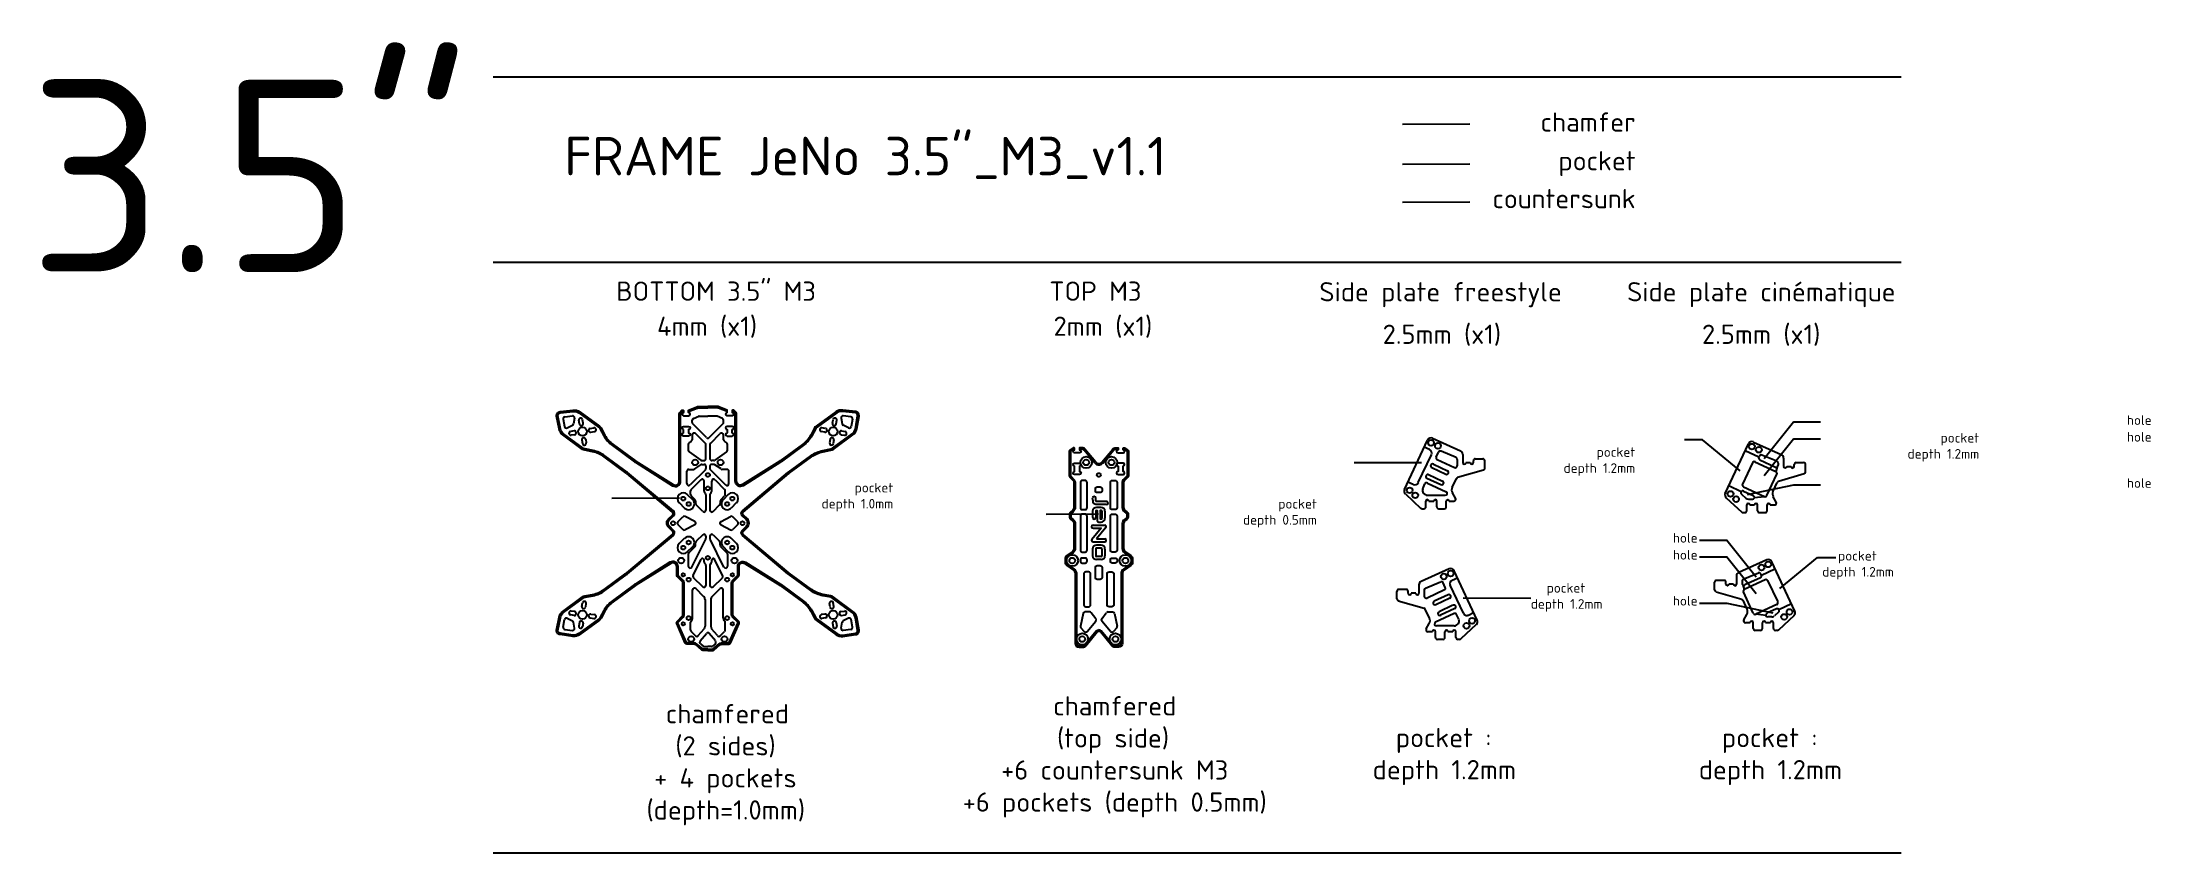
# Model space of a CAD drawing. Header units: millimetres. Extents: x -234 to 861, y 0 to 421.
import ezdxf

# ---------------------------------------------------------------- set-up
doc = ezdxf.new("R2010")
doc.units = ezdxf.units.MM
doc.linetypes.add('JIS_09_08', pattern=[10.75, 8, -0.55, 0.55, -0.55, 0.55, -0.55])
for name, color, linetype in [('Calque1', 150, 'Continuous'), ('Calque1_pocket', 10, 'Continuous'), ('chamfered', 30, 'Continuous'), ('countersunk', 90, 'Continuous'), ('pocket', 1, 'Continuous')]:
    doc.layers.add(name, color=color, linetype=linetype)
doc.styles.get("Standard").update_dxf_attribs({"font": 'arial.ttf'})

msp = doc.modelspace()

# ---------------------------------------------------------------- linework, layer by layer
for points in [[(689.6, 223.8), (675.6, 223.8), (660.2, 204.8)], [(689.6, 215), (675.6, 215), (660.2, 196)], [(689.6, 191.1), (675.6, 191.1), (651.5, 186)], [(626.7, 162.5), (640.8, 162.5), (656.2, 143.5)], [(626.7, 153.8), (640.8, 153.8), (656.2, 134.8)], [(626.7, 129.8), (640.8, 129.8), (664.8, 124.8)]]:
    msp.add_lwpolyline(points)
at = {"layer": 'Calque1'}
for p, q in [((0, 403.3), (731.4, 403.3)), ((0, 306.9), (731.4, 306.9)), ((36.3, 225.4), (37, 221.5)), ((37.1, 226.6), (41.1, 227.1)), ((38.4, 220.8), (41.2, 222.2)), ((42, 219.3), (40.2, 219)), ((42.2, 225.9), (41.7, 222.9)), ((44.7, 223), (44.4, 224.8)), ((46.7, 223.3), (46.4, 225.1)), ((50.4, 220.6), (52.2, 220.9)), ((103.3, 223.6), (103.3, 224.9)), ((110.8, 215.8), (103.6, 222.9)), ((104, 225.8), (106.7, 226.9)), ((107, 227), (111.5, 227)), ((115.9, 227), (111.5, 227)), ((112.2, 215.8), (119.3, 222.9)), ((119, 225.8), (116.3, 226.9)), ((119.6, 223.6), (119.6, 224.9)), ((172.5, 220.6), (170.7, 220.9)), ((176.3, 223.3), (176.5, 225.1)), ((178.2, 223), (178.5, 224.8)), ((180.7, 225.9), (181.2, 222.9)), ((180.9, 219.3), (182.8, 219)), ((185.8, 226.6), (181.8, 227.1)), ((184.5, 220.8), (181.8, 222.2)), ((186.7, 225.4), (185.9, 221.5)), ((42.3, 217.3), (40.5, 217)), ((46, 214.6), (46.3, 212.8)), ((48, 214.9), (48.3, 213.1)), ((50.7, 218.6), (52.5, 218.9)), ((101.3, 212.2), (101.3, 209.2)), ((101.7, 208.4), (107.8, 204.1)), ((102.9, 213.8), (101.8, 213.1)), ((103.3, 217.2), (103.3, 214.7)), ((110.2, 212.8), (105, 218)), ((110.5, 204.9), (110.5, 212.1)), ((112.5, 212.1), (112.5, 204.9)), ((112.8, 212.8), (117.9, 218)), ((121.2, 208.4), (115.1, 204.1)), ((119.6, 214.7), (119.6, 217.2)), ((120.1, 213.8), (121.2, 213.1)), ((121.6, 209.2), (121.6, 212.2)), ((172.2, 218.6), (170.4, 218.9)), ((175, 214.9), (174.7, 213.1)), ((176.9, 214.6), (176.6, 212.8)), ((180.6, 217.3), (182.5, 217)), ((473.4, 188.8), (485.4, 214.5)), ((488, 215.5), (502.5, 208.9)), ((489.9, 205.7), (491.1, 208.2)), ((500.2, 205.5), (492.4, 208.7)), ((640.1, 186.8), (652.1, 212.5)), ((654.7, 213.5), (669.2, 207)), ((100.6, 191.9), (100.6, 198.3)), ((101.6, 199.3), (104.1, 199.3)), ((110.2, 199.1), (102.3, 191.2)), ((104.7, 199.5), (107.8, 201.7)), ((108.4, 203.9), (109.5, 203.9)), ((108.4, 201.9), (109.5, 201.9)), ((110.5, 200.9), (110.5, 199.8)), ((112.5, 200.9), (112.5, 199.8)), ((112.8, 199.1), (120.7, 191.2)), ((114.6, 203.9), (113.5, 203.9)), ((114.6, 201.9), (113.5, 201.9)), ((118.3, 199.5), (115.1, 201.7)), ((121.4, 199.3), (118.9, 199.3)), ((122.4, 191.9), (122.4, 198.3)), ((487.6, 200.2), (494.9, 196.8)), ((488.5, 202), (495.7, 198.6)), ((490.4, 204.4), (499.4, 200.2)), ((500.8, 204.5), (500.8, 201.1)), ((514.4, 198.9), (501, 195)), ((503.7, 207.1), (503.7, 202.8)), ((505.3, 202.8), (507.6, 202.8)), ((509.2, 202.8), (509.2, 203.8)), ((510.2, 204.8), (514.1, 204.8)), ((515.1, 199.9), (515.1, 203.8)), ((654.2, 202.7), (649, 191.6)), ((655.5, 203.2), (666.4, 198.1)), ((657.5, 205.6), (657.8, 206.2)), ((658, 204.3), (666.1, 200.5)), ((666.9, 203.5), (659.1, 206.7)), ((667.5, 202.6), (667.5, 201.4)), ((670.4, 205.2), (670.4, 200.8)), ((672, 200.8), (674.3, 200.8)), ((675.9, 200.8), (675.9, 201.8)), ((676.9, 202.8), (680.8, 202.8)), ((681.8, 197.9), (681.8, 201.8)), ((102.5, 186.2), (102.5, 188.2)), ((107.8, 193.9), (102.8, 188.9)), ((109.5, 188), (109.5, 193.2)), ((110.2, 186.8), (109.8, 187.3)), ((112.8, 186.8), (113.2, 187.3)), ((113.5, 188), (113.5, 193.2)), ((115.2, 193.9), (120.2, 188.9)), ((120.5, 186.2), (120.5, 188.2)), ((473.9, 186.5), (481.9, 179)), ((482.9, 189.2), (484, 191.7)), ((483.4, 186.9), (484, 186.3)), ((485.1, 194.7), (492.3, 191.4)), ((485.4, 192.2), (495, 187.7)), ((485.9, 196.6), (493.2, 193.2)), ((498.2, 189.8), (500.4, 194.5)), ((499.9, 184.3), (498.3, 187.1)), ((648.5, 186.4), (650.7, 184.3)), ((649.5, 190.3), (660.4, 185.2)), ((649.6, 188), (654.6, 185.7)), ((661.7, 185.7), (666.9, 196.8)), ((664.9, 187.9), (667.1, 192.5)), ((681.1, 196.9), (667.7, 193)), ((104.8, 183.5), (102.8, 185.5)), ((105.1, 182.8), (105.1, 181.5)), ((108.8, 177.4), (105.4, 180.8)), ((110.5, 186.1), (110.5, 178.1)), ((112.5, 186.1), (112.5, 178.1)), ((114.2, 177.4), (117.6, 180.8)), ((117.9, 182.8), (117.9, 181.5)), ((118.2, 183.5), (120.2, 185.5)), ((482.6, 178.8), (483.5, 178.8)), ((484.5, 179.8), (484.5, 182.8)), ((485.4, 185.8), (494.6, 185.8)), ((486.1, 182.8), (488.6, 182.8)), ((490.2, 179.8), (490.2, 182.8)), ((491.2, 178.8), (494.1, 178.8)), ((495.1, 179.8), (495.1, 182.8)), ((496.7, 182.8), (499, 182.8)), ((640.6, 184.5), (648.6, 177.1)), ((649.3, 176.8), (650.2, 176.8)), ((651.2, 177.8), (651.2, 180.8)), ((652.1, 183.8), (654.2, 183.8)), ((652.8, 180.8), (655.3, 180.8)), ((656.9, 177.8), (656.9, 180.8)), ((657.9, 176.8), (660.8, 176.8)), ((661.8, 177.8), (661.8, 180.8)), ((663.4, 180.8), (665.7, 180.8)), ((666.6, 182.3), (665, 185.1)), ((95.9, 172), (98.5, 174.6)), ((95.9, 170.6), (98.5, 168)), ((104.7, 172.2), (99.7, 174.8)), ((104.7, 170.4), (99.7, 167.8)), ((108.8, 165.3), (105.4, 162)), ((110.5, 164.6), (110.5, 163.5)), ((112.5, 164.6), (112.5, 163.5)), ((114.2, 165.3), (117.5, 162)), ((118.3, 172.2), (123.3, 174.8)), ((118.3, 170.4), (123.3, 167.8)), ((127, 172), (124.4, 174.6)), ((127, 170.6), (124.4, 168)), ((101.3, 155.3), (101.3, 149)), ((104.8, 159.2), (101.6, 156)), ((103.2, 148.5), (110.4, 163)), ((105.1, 160), (105.1, 161.2)), ((119.8, 148.5), (112.6, 163)), ((117.8, 160), (117.8, 161.2)), ((118.1, 159.2), (121.4, 156)), ((121.7, 155.3), (121.7, 149)), ((103.8, 144.2), (108, 152.6)), ((108.8, 138.2), (104, 143)), ((109.5, 151.2), (109.5, 152.2)), ((110.2, 150.1), (109.8, 150.5)), ((110.5, 149.4), (110.5, 139)), ((112.5, 149.4), (112.5, 139)), ((112.8, 150.1), (113.2, 150.5)), ((113.5, 151.2), (113.5, 152.2)), ((114.2, 138.2), (119, 143)), ((119.1, 144.2), (115, 152.6)), ((496.6, 147.6), (482, 141.1)), ((511.2, 121), (499.2, 146.6)), ((645.9, 143.9), (645.9, 139.6)), ((661.6, 152.3), (647.1, 145.7)), ((649.4, 142.3), (657.3, 145.5)), ((658.4, 143), (650.2, 139.2)), ((658.9, 144.3), (658.5, 145)), ((676.2, 125.6), (664.2, 151.3)), ((103.5, 122), (103.5, 136.6)), ((109.4, 133.1), (105.2, 137.3)), ((110, 131.7), (110, 117.8)), ((113, 131.7), (113, 117.8)), ((113.6, 133.1), (117.8, 137.3)), ((119.5, 122), (119.5, 136.6)), ((469.5, 132), (469.5, 135.9)), ((474.3, 136.9), (470.5, 136.9)), ((475.3, 134.9), (475.3, 135.9)), ((479.3, 134.9), (476.9, 134.9)), ((480.9, 139.3), (480.9, 134.9)), ((483.7, 136.7), (483.7, 133.3)), ((484.3, 137.6), (492.2, 140.9)), ((494.2, 136.6), (485.2, 132.4)), ((496.1, 134.1), (488.9, 130.8)), ((497, 132.3), (489.7, 128.9)), ((494.6, 137.9), (493.5, 140.4)), ((634.5, 136.7), (634.5, 140.6)), ((635.3, 135.7), (648.6, 131.8)), ((639.4, 141.6), (635.5, 141.6)), ((640.4, 139.6), (640.4, 140.6)), ((644.3, 139.6), (642, 139.6)), ((648.8, 141.3), (648.8, 140.1)), ((654.6, 124.5), (649.5, 135.6)), ((660.8, 141.9), (649.9, 136.9)), ((662.1, 141.5), (667.3, 130.4)), ((36.3, 117.3), (37, 121.2)), ((38.4, 121.9), (41.2, 120.5)), ((42, 123.4), (40.2, 123.7)), ((42.3, 125.4), (40.5, 125.6)), ((46, 128.1), (46.3, 129.9)), ((48, 127.8), (48.3, 129.6)), ((50.4, 122.1), (52.2, 121.8)), ((50.7, 124.1), (52.5, 123.8)), ((172.2, 124.1), (170.4, 123.8)), ((172.5, 122.1), (170.7, 121.8)), ((175, 127.8), (174.7, 129.6)), ((176.9, 128.1), (176.6, 129.9)), ((180.6, 125.4), (182.5, 125.6)), ((180.9, 123.4), (182.8, 123.7)), ((184.5, 121.9), (181.8, 120.5)), ((186.7, 117.3), (185.9, 121.2)), ((306.4, 124.4), (305, 117.8)), ((309.9, 125.2), (307.4, 125.2)), ((313.1, 121.7), (310.7, 124.8)), ((316.1, 121.7), (318.5, 124.8)), ((319.3, 125.2), (321.8, 125.2)), ((322.8, 124.4), (324.2, 117.8)), ((470.2, 131), (483.6, 127.2)), ((486.4, 122), (484.2, 126.6)), ((499.2, 124.3), (489.6, 119.8)), ((498.6, 128.7), (491.4, 125.3)), ((499.5, 126.9), (492.2, 123.5)), ((501.7, 121.4), (500.5, 123.8)), ((651.4, 126.6), (649.3, 131.3)), ((649.7, 121.1), (651.3, 123.9)), ((666.8, 129), (656, 124)), ((666.7, 126.8), (661.7, 124.5)), ((664.2, 122.6), (662.2, 122.6)), ((667.8, 125.1), (665.6, 123.1)), ((675.8, 123.3), (667.7, 115.8)), ((37.1, 116.1), (41.1, 115.6)), ((42.2, 116.7), (41.7, 119.8)), ((44.7, 119.7), (44.4, 117.8)), ((46.7, 119.4), (46.4, 117.5)), ((102.5, 115.8), (102.5, 119.8)), ((105, 112.8), (102.8, 115.1)), ((106.5, 112.9), (109.5, 116.5)), ((107.4, 110.1), (110.7, 114)), ((115.5, 110.1), (112.2, 114)), ((116.4, 112.9), (113.4, 116.5)), ((117.9, 112.8), (120.2, 115.1)), ((120.5, 115.8), (120.5, 119.8)), ((176.3, 119.4), (176.5, 117.5)), ((178.2, 119.7), (178.5, 117.8)), ((180.7, 116.7), (181.2, 119.8)), ((185.8, 116.1), (181.8, 115.6)), ((305.2, 116.9), (307, 115)), ((308.5, 115), (313.1, 120.4)), ((320.7, 115), (316.1, 120.4)), ((323.9, 116.9), (322.2, 115)), ((484.7, 116.4), (486.3, 119.2)), ((487.9, 114.9), (485.6, 114.9)), ((489.5, 111.9), (489.5, 114.9)), ((499.2, 117.9), (490, 117.9)), ((493.4, 110.9), (490.5, 110.9)), ((494.4, 111.9), (494.4, 114.9)), ((498.5, 114.9), (496, 114.9)), ((500.1, 111.9), (500.1, 114.9)), ((501.2, 119.1), (500.5, 118.4)), ((502, 110.9), (501.1, 110.9)), ((510.7, 118.6), (502.6, 111.2)), ((653, 119.6), (650.6, 119.6)), ((654.6, 116.6), (654.6, 119.6)), ((658.4, 115.6), (655.6, 115.6)), ((659.4, 116.6), (659.4, 119.6)), ((663.5, 119.6), (661, 119.6)), ((665.1, 116.6), (665.1, 119.6)), ((667, 115.6), (666.1, 115.6)), ((107.6, 108.7), (109, 107.4)), ((109.7, 107.2), (111.5, 107.2)), ((113.3, 107.2), (111.5, 107.2)), ((115.4, 108.7), (113.9, 107.4)), ((0, 0), (731.4, 0))]:
    msp.add_line(p, q, dxfattribs=at)
for points in [[(111.5, 105.2), (108.9, 105.2, -0.175895), (108.3, 105.4), (105.1, 108.2, 0.175895), (104.4, 108.4), (100.6, 108.4, -0.297645), (99.7, 109), (95.3, 119.2, -0.309066), (95.5, 120.3), (98.2, 123, 0.198915), (98.5, 123.7), (98.5, 140.3, 0.198909), (98.2, 141), (95.6, 143.6, -0.198912), (95.3, 144.3), (95.3, 148.8, 0.590187), (92.2, 150.4), (74.1, 139.1, 0.017358), (73.8, 138.9), (62.3, 130.4, 0.109594), (58, 125.6), (56, 121.9, -0.109594), (55.1, 120.9), (44.9, 113.4, -0.19144), (41.4, 112.5), (34.7, 113.4, -0.431181), (32.9, 115.7), (34.2, 122.4, -0.19144), (36.1, 125.5), (46.3, 133, -0.109594), (47.5, 133.5), (51.6, 134.3, 0.109594), (57.6, 136.9), (69.1, 145.3, 0.017307), (69.4, 145.5), (93.1, 165.5, 0.439292), (93.2, 167), (91, 169.2, -0.414214), (91, 173.5), (93.2, 175.7, 0.439292), (93.1, 177.1), (69.4, 197.1, 0.017307), (69.1, 197.3), (57.6, 205.8, 0.109594), (51.6, 208.4), (47.5, 209.2, -0.109594), (46.3, 209.7), (36.1, 217.2, -0.19144), (34.2, 220.3), (32.9, 226.9, -0.431181), (34.7, 229.3), (41.4, 230.1, -0.19144), (44.9, 229.2), (55.1, 221.8, -0.109594), (56, 220.8), (58, 217.1, 0.109594), (62.3, 212.2), (73.8, 203.8, 0.017358), (74.1, 203.6), (93.5, 191.4, 0.590187), (96.6, 193.1), (96.6, 228.1, -0.198912), (96.9, 228.8), (98, 230, -0.668179), (98.9, 229.6), (98.9, 228.8, 1), (98.9, 227.2), (101.5, 227.2, 1), (101.5, 228.8), (101.5, 230.1), (105.7, 231.8, -0.092844), (106.5, 231.9), (111.5, 231.9)], [(111.5, 105.2), (114, 105.2, 0.175895), (114.6, 105.4), (117.9, 108.2, -0.175895), (118.5, 108.4), (122.3, 108.4, 0.297645), (123.2, 109), (127.7, 119.2, 0.309066), (127.5, 120.3), (124.8, 123, -0.198915), (124.5, 123.7), (124.5, 140.3, -0.198909), (124.8, 141), (127.4, 143.6, 0.198912), (127.7, 144.3), (127.7, 148.8, -0.590187), (130.7, 150.4), (148.8, 139.1, -0.017358), (149.1, 138.9), (160.6, 130.4, -0.109594), (164.9, 125.6), (166.9, 121.9, 0.109594), (167.8, 120.9), (178, 113.4, 0.19144), (181.6, 112.5), (188.3, 113.4, 0.431181), (190, 115.7), (188.8, 122.4, 0.19144), (186.8, 125.5), (176.6, 133, 0.109594), (175.4, 133.5), (171.3, 134.3, -0.109594), (165.3, 136.9), (153.8, 145.3, -0.017307), (153.5, 145.5), (129.8, 165.5, -0.439292), (129.8, 167), (132, 169.2, 0.414214), (132, 173.5), (129.8, 175.7, -0.439292), (129.8, 177.1), (153.5, 197.1, -0.017307), (153.8, 197.3), (165.3, 205.8, -0.109594), (171.3, 208.4), (175.4, 209.2, 0.109594), (176.6, 209.7), (186.8, 217.2, 0.19144), (188.8, 220.3), (190, 226.9, 0.431181), (188.3, 229.3), (181.6, 230.1, 0.19144), (178, 229.2), (167.8, 221.8, 0.109594), (166.9, 220.8), (164.9, 217.1, -0.109594), (160.6, 212.2), (149.1, 203.8, -0.017358), (148.8, 203.6), (129.4, 191.4, -0.590187), (126.4, 193.1), (126.4, 228.1, 0.198912), (126.1, 228.8), (124.9, 230, 0.668179), (124.1, 229.6), (124.1, 228.8, -1), (124.1, 227.2), (121.5, 227.2, -1), (121.5, 228.8), (121.5, 230.1), (117.2, 231.8, 0.092844), (116.5, 231.9), (111.5, 231.9)], [(313.1, 203), (307.4, 209.8, 0.221601), (305.9, 210.5), (304.6, 210.5), (304.6, 209.5, -1), (304.6, 207.9), (302, 207.9, -1), (302, 209.5), (302, 210, 0.581935), (301.2, 210.4), (299.7, 209.5, 0.264274), (299.2, 208.6), (299.2, 195.9, 0.198912), (299.5, 195.2), (301.4, 193.3, -0.198912), (301.6, 192.6), (301.6, 179.5, -0.243004), (300.8, 177.8), (300.1, 177.3, 0.243004), (299.4, 176.1), (299.4, 174.5, 0.243004), (300.1, 173.3), (300.8, 172.7, -0.243004), (301.6, 171.1), (301.6, 158.2, -0.243004), (300.8, 156.5), (297.9, 154.5, 0.243004), (297.1, 152.8), (297.1, 151, 0.243004), (297.9, 149.4), (301.4, 146.9, -0.243001), (302.3, 145.3), (302.3, 108.9), (302.3, 108.9, 0.41421), (304.3, 106.9), (306.2, 106.9, 0.222436), (307.8, 107.6), (313.8, 114.9, -0.222436), (314.6, 115.2)], [(316.1, 203), (321.8, 209.8, -0.221601), (323.3, 210.5), (324.6, 210.5), (324.6, 209.5, 1), (324.6, 207.9), (327.2, 207.9, 1), (327.2, 209.5), (327.2, 210, -0.581935), (327.9, 210.4), (329.5, 209.5, -0.264274), (330, 208.6), (330, 195.9, -0.198912), (329.7, 195.2), (327.8, 193.3, 0.198912), (327.5, 192.6), (327.5, 179.5, 0.243004), (328.4, 177.8), (329.1, 177.3, -0.243004), (329.8, 176.1), (329.8, 174.5, -0.243004), (329.1, 173.3), (328.4, 172.7, 0.243004), (327.5, 171.1), (327.5, 158.2, 0.243004), (328.4, 156.5), (331.3, 154.5, -0.243004), (332.1, 152.8), (332.1, 151, -0.243004), (331.3, 149.4), (327.8, 146.9, 0.243001), (326.9, 145.3), (326.9, 108.9), (326.9, 108.9, -0.41421), (324.9, 106.9), (322.9, 106.9, -0.222436), (321.4, 107.6), (315.4, 114.9, 0.222436), (314.6, 115.2)]]:
    msp.add_lwpolyline(points, format="xyb", dxfattribs=at)
for points in [[(98.9, 220, -1), (98.9, 221.6), (101.5, 221.6, -1), (101.5, 220), (101.5, 218.2, -1), (101.5, 216.6), (98.9, 216.6, -1), (98.9, 218.2)], [(124.1, 220, 1), (124.1, 221.6), (121.5, 221.6, 1), (121.5, 220), (121.5, 218.2, 1), (121.5, 216.6), (124.1, 216.6, 1), (124.1, 218.2)], [(302, 196.6, -1), (302, 198.2), (302, 201, -1), (302, 202.6), (304.6, 202.6, -1), (304.6, 201), (304.6, 198.2, -1), (304.6, 196.6)], [(327.2, 196.6, 1), (327.2, 198.2), (327.2, 201, 1), (327.2, 202.6), (324.6, 202.6, 1), (324.6, 201), (324.6, 198.2, 1), (324.6, 196.6)], [(306, 178.4), (307.5, 178.4, 0.414214), (308.5, 179.4), (308.5, 192.5, 0.414214), (307.5, 193.5), (306, 193.5, 0.414214), (305, 192.5), (305, 179.4, 0.414214)], [(323.1, 178.4), (321.6, 178.4, -0.414214), (320.6, 179.4), (320.6, 192.5, -0.414214), (321.6, 193.5), (323.1, 193.5, -0.414214), (324.1, 192.5), (324.1, 179.4, -0.414214)], [(306, 156.3), (307.5, 156.3, 0.414214), (308.5, 157.3), (308.5, 175, 0.414214), (307.5, 176), (306, 176, 0.414214), (305, 175), (305, 157.3, 0.414214)], [(323.1, 156.3), (321.6, 156.3, -0.414214), (320.6, 157.3), (320.6, 175, -0.414214), (321.6, 176), (323.1, 176, -0.414214), (324.1, 175), (324.1, 157.3, -0.414214)], [(306, 150.6), (307.5, 150.6, 0.414214), (308.5, 151.6), (308.5, 152.2, 0.414214), (307.5, 153.2), (306, 153.2, 0.414214), (305, 152.2), (305, 151.6, 0.414214)], [(307.8, 127.9), (309.3, 127.9, 0.414214), (310.3, 128.9), (310.3, 145, 0.414214), (309.3, 146), (307.8, 146, 0.414214), (306.8, 145), (306.8, 128.9, 0.414214)], [(321.4, 127.9), (319.9, 127.9, -0.414214), (318.9, 128.9), (318.9, 145, -0.414214), (319.9, 146), (321.4, 146, -0.414214), (322.4, 145), (322.4, 128.9, -0.414214)], [(323.1, 150.6), (321.6, 150.6, -0.414214), (320.6, 151.6), (320.6, 152.2, -0.414214), (321.6, 153.2), (323.1, 153.2, -0.414214), (324.1, 152.2), (324.1, 151.6, -0.414214)]]:
    msp.add_lwpolyline(points, format="xyb", close=True, dxfattribs=at)
for centre, radius in [((46.3, 218.9), 2.25), ((176.6, 218.9), 2.25), ((487.2, 213.1), 1.5), ((490.8, 211.5), 1.5), ((653.9, 211.1), 1.5), ((657.5, 209.5), 1.5), ((104.9, 202.9), 1.5), ((111.5, 196.4), 1), ((118.1, 202.9), 1.5), ((308, 202.9), 1.5), ((314.6, 196.4), 1), ((321.2, 202.9), 1.5), ((111.5, 189.4), 1), ((476.1, 188.4), 1.5), ((479, 185.8), 1.5), ((642.8, 186.5), 1.5), ((98.7, 184.1), 1), ((101.5, 181.3), 1), ((121.5, 181.3), 1), ((124.2, 184.1), 1), ((645.7, 183.8), 1.5), ((93.4, 171.3), 1), ((129.5, 171.3), 1), ((97.6, 151.9), 1.5), ((98.7, 158.6), 1), ((101.5, 161.3), 1), ((111.5, 153.3), 1), ((121.5, 161.3), 1), ((124.2, 158.6), 1), ((125.3, 151.9), 1.5), ((300.8, 151.9), 1.5), ((328.4, 151.9), 1.5), ((98.7, 144.5), 0.8), ((101.5, 142), 1), ((121.5, 142), 1), ((124.2, 144.5), 0.8), ((493.8, 143.6), 1.5), ((497.4, 145.2), 1.5), ((658.9, 148.3), 1.5), ((662.4, 149.9), 1.5), ((46.3, 123.7), 2.25), ((101.5, 122), 1), ((121.5, 122), 1), ((176.6, 123.7), 2.25), ((508.5, 120.6), 1.5), ((670.7, 122.6), 1.5), ((673.5, 125.2), 1.5), ((98.7, 119), 0.8), ((102.8, 111.1), 1.5), ((120.1, 111.1), 1.5), ((124.2, 119), 0.8), ((306, 111.1), 1.5), ((323.2, 111.1), 1.5), ((505.6, 118), 1.5)]:
    msp.add_circle(centre, radius, dxfattribs=at)
for centre, radius, start, end in [((37.3, 225.6), 1, 97.1785, 190.4777), ((38, 221.7), 1, 190.4777, 297.0928), ((41.2, 226.1), 1, 350.5634, 97.1785), ((40.7, 223.1), 1, 297.0928, 350.5634), ((42.1, 218.3), 1, 278.8281, 98.8281), ((45.4, 225), 1, 8.8281, 188.8281), ((45.7, 223.1), 1, 188.8281, 8.8281), ((50.5, 219.6), 1, 98.8281, 278.8281), ((52.4, 219.9), 1, 278.8281, 98.8281), ((104.3, 224.9), 1, 111.2174, 180), ((104.3, 223.6), 1, 180, 225), ((107, 226), 1, 90, 111.2174), ((115.9, 226), 1, 68.7826, 90), ((118.6, 224.9), 1, 0, 68.7826), ((118.6, 223.6), 1, 315, 0), ((170.6, 219.9), 1, 81.1719, 261.1719), ((172.4, 219.6), 1, 261.1719, 81.1719), ((177.2, 223.1), 1, 171.1719, 351.1719), ((177.5, 225), 1, 351.1719, 171.1719), ((180.8, 218.3), 1, 81.1719, 261.1719), ((181.7, 226.1), 1, 82.8215, 189.4366), ((182.2, 223.1), 1, 189.4366, 242.9072), ((185, 221.7), 1, 242.9072, 349.5223), ((185.7, 225.6), 1, 349.5223, 82.8215), ((40.3, 218), 1, 98.8281, 278.8281), ((47, 214.7), 1, 8.8281, 188.8281), ((47.3, 212.9), 1, 188.8281, 8.8281), ((102.3, 212.2), 1, 124.2668, 180.0026), ((102.3, 209.2), 1, 180.0026, 234.6335), ((102.3, 214.7), 1, 304.2668, 0.0026), ((104.3, 217.2), 1, 45, 180.0026), ((109.5, 212.1), 1, 360, 45), ((111.5, 216.5), 1, 225, 315), ((113.5, 212.1), 1, 135, 180), ((118.6, 217.2), 1, 359.9974, 135), ((120.6, 214.7), 1, 179.9974, 235.7332), ((120.6, 212.2), 1, 359.9974, 55.7332), ((120.6, 209.2), 1, 305.3665, 359.9974), ((175.7, 212.9), 1, 171.1719, 351.1719), ((175.9, 214.7), 1, 351.1719, 171.1719), ((182.6, 218), 1, 261.1719, 81.1719), ((487.2, 213.6), 2, 65.8359, 155), ((492, 207.8), 1, 67.5567, 155), ((501.7, 207.1), 2, 0, 65.8359), ((653.9, 211.7), 2, 65.8359, 155), ((101.6, 198.3), 1, 90, 180.0054), ((104.1, 200.3), 1, 270, 305.3665), ((108.4, 204.9), 1, 234.6335, 270), ((108.4, 200.9), 1, 90, 125.3665), ((109.5, 204.9), 1, 270, 0), ((109.5, 200.9), 1, 0, 90), ((109.5, 199.8), 1, 315, 0), ((113.5, 204.9), 1, 180, 270), ((113.5, 200.9), 1, 90, 180), ((113.5, 199.8), 1, 180, 225), ((114.6, 204.9), 1, 270, 305.3665), ((114.6, 200.9), 1, 54.6335, 90), ((118.9, 200.3), 1, 234.6335, 270), ((121.4, 198.3), 1, 359.9946, 90), ((314.6, 204.3), 2, 220.0205, 319.9795), ((488, 201.1), 1, 65.01, 245.01), ((490.8, 205.3), 1, 155, 245.01), ((495.3, 197.7), 1, 245.01, 65.01), ((499.8, 201.1), 1, 245.01, 0), ((499.8, 204.5), 1, 0, 67.5567), ((504.5, 202.8), 0.8, 180, 0), ((508.4, 202.8), 0.8, 180, 0), ((510.2, 203.8), 1, 90, 180), ((514.1, 203.8), 1, 0, 90), ((514.1, 199.9), 1, 286.2136, 0), ((655.1, 202.3), 1, 65.01, 155.01), ((658.4, 205.2), 1, 155, 245.01), ((658.7, 205.8), 1, 67.5567, 155), ((666.5, 201.4), 1, 245.01, 0), ((666, 197.2), 1, 335, 65.01), ((666.5, 202.6), 1, 0, 67.5567), ((668.4, 205.2), 2, 0, 65.8359), ((671.2, 200.8), 0.8, 180, 0), ((675.1, 200.8), 0.8, 180, 0), ((676.9, 201.8), 1, 90, 180), ((680.8, 201.8), 1, 0, 90), ((680.8, 197.9), 1, 286.2136, 0), ((101.6, 191.9), 1, 180.0054, 315), ((103.5, 188.2), 1, 135, 179.9986), ((108.5, 193.2), 1, 359.9986, 135), ((110.5, 188), 1, 179.9986, 225), ((109.5, 186.1), 1, 0, 45), ((113.5, 186.1), 1, 135, 180), ((112.5, 188), 1, 315, 0.0014), ((114.5, 193.2), 1, 45, 180.0014), ((119.5, 188.2), 1, 0.0014, 45), ((121.4, 191.9), 1, 225, 359.9946), ((475.2, 188), 2, 155, 227.267), ((484.7, 188.4), 2, 155, 227.267), ((484.9, 191.3), 1, 65.01, 155), ((485.4, 187.8), 2, 227.267, 270), ((485.5, 195.6), 1, 65.01, 245.01), ((492.8, 192.3), 1, 245.01, 65.01), ((494.6, 186.8), 1, 270, 65.01), ((500.9, 188.6), 3, 155, 209.2621), ((501.3, 194), 1, 106.2136, 155), ((641.9, 186), 2, 155, 227.267), ((649.2, 187.1), 1, 65.01, 227.267), ((649.9, 191.2), 1, 155.01, 245.01), ((667.6, 186.6), 3, 155, 209.2621), ((668, 192.1), 1, 106.2136, 155), ((103.5, 186.2), 1, 179.9986, 225.1249), ((104.1, 182.8), 1, 0, 45.1249), ((106.1, 181.5), 1, 180, 225.1249), ((109.5, 178.1), 1, 225.1249, 0), ((113.5, 178.1), 1, 180, 314.8751), ((116.9, 181.5), 1, 314.8751, 0), ((118.9, 182.8), 1, 134.8751, 180), ((119.5, 186.2), 1, 314.8751, 0.0014), ((482.6, 179.8), 1, 227.267, 270), ((483.5, 179.8), 1, 270, 0), ((485.3, 182.8), 0.8, 0, 180), ((489.4, 182.8), 0.8, 0, 180), ((491.2, 179.8), 1, 180, 270), ((494.1, 179.8), 1, 270, 0), ((495.9, 182.8), 0.8, 0, 180), ((499, 183.8), 1, 270, 29.2621), ((649.3, 177.8), 1, 227.267, 270), ((650.2, 177.8), 1, 270, 0), ((652.1, 185.8), 2, 227.267, 270), ((652, 180.8), 0.8, 0, 180), ((654.2, 184.8), 1, 270, 65.01), ((656.1, 180.8), 0.8, 0, 180), ((657.9, 177.8), 1, 180, 270), ((660.8, 186.1), 1, 245.01, 335), ((660.8, 177.8), 1, 270, 0), ((662.6, 180.8), 0.8, 0, 180), ((665.7, 181.8), 1, 270, 29.2621), ((96.6, 171.3), 1, 135, 225), ((99.2, 173.9), 1, 62.5312, 135), ((99.2, 168.7), 1, 225, 297.4688), ((104.2, 171.3), 1, 297.4688, 62.5312), ((109.5, 164.6), 1, 0, 134.8751), ((113.5, 164.6), 1, 45.1249, 180), ((118.7, 171.3), 1, 117.4688, 242.5312), ((123.7, 173.9), 1, 45, 117.4688), ((123.7, 168.7), 1, 242.5312, 315), ((126.3, 171.3), 1, 315, 45), ((102.3, 155.3), 1, 134.8751, 180), ((104.1, 160), 1, 314.8751, 0), ((106.1, 161.2), 1, 134.8751, 180), ((109.5, 163.5), 1, 333.5574, 0), ((113.5, 163.5), 1, 180, 206.4426), ((116.8, 161.2), 1, 0, 45.1249), ((118.8, 160), 1, 180, 225.1249), ((120.7, 155.3), 1, 0, 45.1249), ((102.3, 149), 1, 180, 333.5574), ((104.7, 143.7), 1, 153.5574, 225), ((108.7, 152.2), 0.8, 359.9986, 153.5574), ((110.5, 151.2), 1, 179.9986, 225), ((109.5, 149.4), 1, 0, 45), ((113.5, 149.4), 1, 135, 180), ((112.5, 151.2), 1, 315, 0.0014), ((114.3, 152.2), 0.8, 26.4426, 180.0014), ((118.3, 143.7), 1, 315, 26.4426), ((120.7, 149), 1, 206.4426, 0), ((497.4, 145.8), 2, 25, 114.1641), ((647.9, 143.9), 2, 114.1641, 180), ((657.6, 144.6), 1, 25, 112.4433), ((657.9, 143.9), 1, 294.99, 25), ((662.4, 150.4), 2, 25, 114.1641), ((104.5, 136.6), 1, 45, 180), ((109.5, 139), 1, 225, 0), ((108, 131.7), 2, 0, 45), ((113.5, 139), 1, 180, 315), ((115, 131.7), 2, 135, 180), ((118.5, 136.6), 1, 0, 135), ((470.5, 135.9), 1, 90, 180), ((470.5, 132), 1, 180, 253.7864), ((474.3, 135.9), 1, 0, 90), ((476.1, 134.9), 0.8, 180, 0), ((480.1, 134.9), 0.8, 180, 0), ((482.9, 139.3), 2, 114.1641, 180), ((484.7, 136.7), 1, 112.4433, 180), ((484.7, 133.3), 1, 180, 294.99), ((492.6, 139.9), 1, 25, 112.4433), ((493.7, 137.5), 1, 294.99, 25), ((496.5, 133.2), 1, 294.99, 114.99), ((635.5, 140.6), 1, 90, 180), ((635.5, 136.7), 1, 180, 253.7864), ((639.4, 140.6), 1, 0, 90), ((641.2, 139.6), 0.8, 180, 0), ((645.1, 139.6), 0.8, 180, 0), ((648.3, 130.8), 1, 25, 73.7864), ((649.8, 141.3), 1, 112.4433, 180), ((649.8, 140.1), 1, 180, 294.99), ((650.4, 136), 1, 114.99, 205), ((661.2, 141), 1, 24.99, 114.99), ((38, 121), 1, 62.9072, 169.5223), ((40.3, 124.7), 1, 81.1719, 261.1719), ((42.1, 124.4), 1, 261.1719, 81.1719), ((45.7, 119.5), 1, 351.1719, 171.1719), ((47, 127.9), 1, 171.1719, 351.1719), ((47.3, 129.7), 1, 351.1719, 171.1719), ((50.5, 123.1), 1, 81.1719, 261.1719), ((52.4, 122.8), 1, 261.1719, 81.1719), ((101.5, 122), 2, 311.8145, 0), ((121.5, 122), 2, 180, 228.1855), ((170.6, 122.8), 1, 98.8281, 278.8281), ((172.4, 123.1), 1, 278.8281, 98.8281), ((175.7, 129.7), 1, 8.8281, 188.8281), ((175.9, 127.9), 1, 188.8281, 8.8281), ((177.2, 119.5), 1, 8.8281, 188.8281), ((180.8, 124.4), 1, 98.8281, 278.8281), ((182.6, 124.7), 1, 278.8281, 98.8281), ((185, 121), 1, 10.4777, 117.0928), ((307.4, 124.2), 1, 90, 167.9842), ((309.9, 124.2), 1, 37.6367, 90), ((312.3, 121.1), 1, 319.5607, 37.6367), ((316.9, 121.1), 1, 142.3633, 220.4393), ((319.3, 124.2), 1, 90, 142.3633), ((321.8, 124.2), 1, 12.0158, 90), ((483.3, 126.2), 1, 25, 73.7864), ((483.7, 120.7), 3, 330.7379, 25), ((489.3, 129.9), 1, 114.99, 294.99), ((491.8, 124.4), 1, 114.99, 294.99), ((499.1, 127.8), 1, 294.99, 114.99), ((499.6, 123.4), 1, 25, 114.99), ((499.9, 120.5), 2, 312.733, 25), ((509.4, 120.1), 2, 312.733, 25), ((650.6, 120.6), 1, 150.7379, 270), ((648.7, 125.4), 3, 330.7379, 25), ((655.5, 124.9), 1, 205, 294.99), ((662.2, 123.6), 1, 114.99, 270), ((664.2, 124.6), 2, 270, 312.733), ((667.1, 125.9), 1, 312.733, 114.99), ((666.4, 129.9), 1, 294.99, 24.99), ((674.4, 124.8), 2, 312.733, 25), ((37.3, 117.1), 1, 169.5223, 262.8215), ((41.2, 116.6), 1, 262.8215, 9.4366), ((40.7, 119.6), 1, 9.4366, 62.9072), ((45.4, 117.7), 1, 171.1719, 351.1719), ((103.5, 119.8), 1, 131.8145, 180.0007), ((103.5, 115.8), 1, 180.0007, 225), ((105.7, 113.5), 1, 225, 320.162), ((108.2, 109.4), 1, 140.162, 230.096), ((108, 117.8), 2, 320.162, 0), ((111.5, 113.4), 1, 39.838, 140.162), ((115, 117.8), 2, 180, 219.838), ((114.7, 109.4), 1, 309.904, 39.838), ((117.2, 113.5), 1, 219.838, 315), ((119.5, 119.8), 1, 359.9993, 48.1855), ((119.5, 115.8), 1, 315, 359.9993), ((177.5, 117.7), 1, 188.8281, 8.8281), ((181.7, 116.6), 1, 170.5634, 277.1785), ((182.2, 119.6), 1, 117.0928, 170.5634), ((185.7, 117.1), 1, 277.1785, 10.4777), ((306, 117.6), 1, 167.9842, 222.8621), ((307.7, 115.7), 1, 222.8621, 319.5607), ((321.5, 115.7), 1, 220.4393, 317.1379), ((323.2, 117.6), 1, 317.1379, 12.0158), ((485.6, 115.9), 1, 150.7379, 270), ((488.7, 114.9), 0.8, 0, 180), ((490, 118.9), 1, 114.99, 270), ((490.5, 111.9), 1, 180, 270), ((493.4, 111.9), 1, 270, 0), ((495.2, 114.9), 0.8, 0, 180), ((499.3, 114.9), 0.8, 0, 180), ((499.2, 119.9), 2, 270, 312.733), ((501.1, 111.9), 1, 180, 270), ((502, 111.9), 1, 270, 312.733), ((653.8, 119.6), 0.8, 0, 180), ((655.6, 116.6), 1, 180, 270), ((658.4, 116.6), 1, 270, 0), ((660.2, 119.6), 0.8, 0, 180), ((664.3, 119.6), 0.8, 0, 180), ((666.1, 116.6), 1, 180, 270), ((667, 116.6), 1, 270, 312.733), ((109.7, 108.2), 1, 230.096, 270), ((113.3, 108.2), 1, 270, 309.904)]:
    msp.add_arc(centre, radius, start, end, dxfattribs=at)
at = {"layer": 'Calque1_pocket'}
for p, q in [((311.4, 177.5), (311.4, 174.2)), ((313, 177.5), (313, 174.2)), ((315.8, 179.5), (313.4, 179.5)), ((316.2, 177.5), (316.2, 173.9)), ((317.8, 177.5), (317.8, 173.9)), ((311.4, 174.2), (311.4, 174.2)), ((311.6, 170.3), (317.7, 170.3)), ((318.3, 169), (313.4, 163.2)), ((311.4, 157.9), (311.4, 154.4)), ((313, 157.9), (313, 154.4)), ((313.4, 163.2), (317.7, 163.2)), ((315.8, 159.9), (313.4, 159.9)), ((315.8, 158.3), (313.4, 158.3)), ((315.8, 154), (313.4, 154)), ((316.2, 157.9), (316.2, 154.4)), ((317.8, 157.9), (317.8, 154.4)), ((315.8, 152.4), (313.4, 152.4))]:
    msp.add_line(p, q, dxfattribs=at)
for points in [[(313.8, 190.2), (315.3, 190.2, -0.414214), (316.3, 189.2), (316.3, 188.2, -0.414214), (315.3, 187.2), (313.8, 187.2, -0.414214), (312.8, 188.2), (312.8, 189.2, -0.414214)], [(313.8, 149.3), (315.3, 149.3, -0.414214), (316.3, 148.3), (316.3, 143.1, -0.414214), (315.3, 142.1), (313.8, 142.1, -0.414214), (312.8, 143.1), (312.8, 148.3, -0.414214)]]:
    msp.add_lwpolyline(points, format="xyb", close=True, dxfattribs=at)
for points in [[(318.6, 181), (313.4, 181, -0.245066), (311.9, 181.8, -0.113399), (311.6, 182.7, -0.037158), (311.4, 184.4, -0.049183)], [(318.6, 182.6), (313.4, 182.6, -0.245066), (313.2, 182.7, -0.113399), (313.1, 182.9, -0.037158), (313, 184.5)], [(313.4, 177.9), (313.7, 177.9), (313.7, 172.7, 0.414214), (314.5, 171.9), (315.8, 171.9)], [(311.6, 168.7), (315.9, 168.7), (311, 162.9, 0.640968), (311.6, 161.6), (317.7, 161.6)]]:
    msp.add_lwpolyline(points, format="xyb", dxfattribs=at)
msp.add_lwpolyline([(315.8, 177.9), (315.3, 177.9), (315.3, 173.5), (315.8, 173.5)], dxfattribs=at)
for centre, radius, start, end in [((312.2, 184.5), 0.8, 0.5299, 180.5299), ((313.4, 177.5), 2, 90, 180), ((313.4, 177.5), 0.4, 90, 180), ((315.8, 177.5), 2, 0, 90), ((315.8, 177.5), 0.4, 0, 90), ((318.6, 181.8), 0.8, 270, 90), ((311.6, 169.5), 0.8, 90, 270), ((312.2, 174.2), 0.787, 180, 0), ((315.8, 173.9), 2, 270, 0), ((315.8, 173.9), 0.4, 270, 0), ((317.7, 169.5), 0.8, 319.3657, 90), ((313.4, 157.9), 2, 90, 180), ((313.4, 154.4), 2, 180, 270), ((313.4, 157.9), 0.4, 90, 180), ((313.4, 154.4), 0.4, 180, 270), ((315.8, 157.9), 2, 0, 90), ((315.8, 157.9), 0.4, 0, 90), ((315.8, 154.4), 2, 270, 0), ((315.8, 154.4), 0.4, 270, 0), ((317.7, 162.4), 0.8, 270, 90)]:
    msp.add_arc(centre, radius, start, end, dxfattribs=at)
at = {"layer": 'chamfered'}
msp.add_line((472.3, 378.7), (507.4, 378.8), dxfattribs=at)
for points in [[(101.5, 229.4), (106, 231.1, -0.092844), (106.5, 231.2), (111.5, 231.2)], [(121.5, 229.4), (117, 231.1, 0.092844), (116.5, 231.2), (111.5, 231.2)], [(111.5, 105.9), (108.9, 105.9, -0.175895), (108.8, 106), (105.5, 108.7, 0.175895), (104.4, 109.1), (100.6, 109.1, -0.297645), (100.4, 109.3), (95.9, 119.4, -0.309066), (96, 119.8), (98.7, 122.5, 0.198915), (99.2, 123.7), (99.2, 140.3, 0.198909), (98.7, 141.5), (96.1, 144.1, -0.198912), (96, 144.3), (96, 148.8, 0.590187), (91.8, 151), (73.8, 139.7, 0.017358), (73.4, 139.4), (61.9, 131, 0.109594), (57.4, 125.9), (55.4, 122.2, -0.109594), (54.7, 121.5), (44.5, 114, -0.19144), (41.5, 113.2), (34.7, 114.1, -0.431181), (33.6, 115.6), (34.9, 122.2, -0.19144), (36.5, 124.9), (46.7, 132.4, -0.109594), (47.7, 132.8), (51.8, 133.6, 0.109594), (58, 136.3), (69.5, 144.8, 0.017307), (69.8, 145), (93.6, 165, 0.439292), (93.7, 167.5), (91.5, 169.7, -0.414214), (91.5, 173), (93.7, 175.2, 0.439292), (93.6, 177.7), (69.8, 197.7, 0.017307), (69.5, 197.9), (58, 206.3, 0.109594), (51.8, 209.1), (47.7, 209.9, -0.109594), (46.7, 210.3), (36.5, 217.7, -0.19144), (34.9, 220.4), (33.6, 227.1, -0.431181), (34.7, 228.6), (41.5, 229.4, -0.19144), (44.5, 228.7), (54.7, 221.2, -0.109594), (55.4, 220.5), (57.4, 216.8, 0.109594), (61.9, 211.7), (73.4, 203.2, 0.017358), (73.8, 203), (93.1, 190.8, 0.590187), (97.3, 193.1), (97.3, 228.1, -0.198912), (97.4, 228.3), (98.8, 229.8)], [(111.5, 105.9), (114, 105.9, 0.175895), (114.2, 106), (117.4, 108.7, -0.175895), (118.5, 109.1), (122.3, 109.1, 0.297645), (122.6, 109.3), (127, 119.4, 0.309066), (127, 119.8), (124.3, 122.5, -0.198915), (123.8, 123.7), (123.8, 140.3, -0.198909), (124.3, 141.5), (126.9, 144.1, 0.198912), (127, 144.3), (127, 148.8, -0.590187), (131.1, 151), (149.2, 139.7, -0.017358), (149.5, 139.4), (161, 131, -0.109594), (165.5, 125.9), (167.5, 122.2, 0.109594), (168.2, 121.5), (178.4, 114, 0.19144), (181.5, 113.2), (188.2, 114.1, 0.431181), (189.3, 115.6), (188.1, 122.2, 0.19144), (186.4, 124.9), (176.2, 132.4, 0.109594), (175.3, 132.8), (171.2, 133.6, -0.109594), (164.9, 136.3), (153.4, 144.8, -0.017307), (153.1, 145), (129.4, 165, -0.439292), (129.3, 167.5), (131.5, 169.7, 0.414214), (131.5, 173), (129.3, 175.2, -0.439292), (129.4, 177.7), (153.1, 197.7, -0.017307), (153.4, 197.9), (164.9, 206.3, -0.109594), (171.2, 209.1), (175.3, 209.9, 0.109594), (176.2, 210.3), (186.4, 217.7, 0.19144), (188.1, 220.4), (189.3, 227.1, 0.431181), (188.2, 228.6), (181.5, 229.4, 0.19144), (178.4, 228.7), (168.2, 221.2, 0.109594), (167.5, 220.5), (165.5, 216.8, -0.109594), (161, 211.7), (149.5, 203.2, -0.017358), (149.2, 203), (129.8, 190.8, -0.590187), (125.7, 193.1), (125.7, 228.1, 0.198912), (125.6, 228.3), (124.1, 229.8)], [(302, 210), (300, 208.9, 0.264274), (299.9, 208.6), (299.9, 195.9, 0.198912), (300, 195.7), (301.8, 193.8, -0.198912), (302.3, 192.6), (302.3, 179.5, -0.243004), (301.2, 177.3), (300.5, 176.7, 0.243004), (300.1, 176.1), (300.1, 174.5, 0.243004), (300.5, 173.8), (301.2, 173.3, -0.243004), (302.3, 171.1), (302.3, 158.2, -0.243004), (301.2, 156), (298.3, 153.9, 0.243004), (297.8, 152.8), (297.8, 151, 0.243004), (298.3, 150), (301.8, 147.5, -0.243001), (303, 145.3), (303, 108.9, 0.41421), (304.3, 107.6), (306.2, 107.6, 0.222436), (307.2, 108.1), (313.3, 115.3, -0.222436), (314.6, 115.9)], [(312.5, 202.6), (306.9, 209.3, 0.221601), (305.9, 209.8), (304.6, 209.8)], [(327.2, 210), (329.1, 208.9, -0.264274), (329.3, 208.6), (329.3, 195.9, -0.198912), (329.2, 195.7), (327.3, 193.8, 0.198912), (326.8, 192.6), (326.8, 179.5, 0.243004), (328, 177.3), (328.7, 176.7, -0.243004), (329.1, 176.1), (329.1, 174.5, -0.243004), (328.7, 173.8), (328, 173.3, 0.243004), (326.8, 171.1), (326.8, 158.2, 0.243004), (328, 156), (330.9, 153.9, -0.243004), (331.4, 152.8), (331.4, 151, -0.243004), (330.9, 150), (327.4, 147.5, 0.243001), (326.2, 145.3), (326.2, 108.9, -0.41421), (324.9, 107.6), (322.9, 107.6, -0.222436), (321.9, 108.1), (315.9, 115.3, 0.222436), (314.6, 115.9)], [(316.7, 202.6), (322.3, 209.3, -0.221601), (323.3, 209.8), (324.6, 209.8)]]:
    msp.add_lwpolyline(points, format="xyb", dxfattribs=at)
msp.add_arc((314.6, 204.3), 2.7, 220.0205, 319.9795, dxfattribs=at)
at = {"layer": 'countersunk'}
msp.add_line((472.3, 338.2), (507.4, 338.3), dxfattribs=at)
for centre in [(308, 202.9), (321.2, 202.9), (300.8, 151.9), (328.4, 151.9), (306, 111.1), (323.2, 111.1)]:
    msp.add_circle(centre, 3, dxfattribs=at)
at = {"layer": 'pocket'}
for p, q in [((472.3, 357.9), (507.4, 358)), ((486.4, 209.6), (483.7, 210.8)), ((628.3, 214.7), (618.9, 214.7)), ((647.8, 198.6), (628.3, 214.7)), ((657.5, 205.6), (650.4, 208.9)), ((447.2, 202.8), (482.3, 202.9)), ((480.6, 192.4), (487.4, 206.9)), ((667.1, 200.5), (666.4, 198.1)), ((478, 191.4), (475.2, 192.7)), ((648.4, 187.7), (641.9, 190.8)), ((61.6, 184.4), (96.8, 184.5)), ((96.6, 182), (99.3, 179.2)), ((100.8, 186.2), (103.6, 183.5)), ((122.1, 186.2), (119.4, 183.5)), ((126.3, 182), (123.6, 179.2)), ((287.3, 176), (314.5, 176.1)), ((655.1, 184.6), (660.4, 185.2)), ((96.6, 160.7), (99.3, 163.5)), ((100.8, 156.5), (103.6, 159.2)), ((122.1, 156.5), (119.4, 159.2)), ((126.3, 160.7), (123.6, 163.5)), ((668.5, 137.4), (688, 153.5)), ((688, 153.5), (697.5, 153.5)), ((498.2, 141.7), (500.9, 143)), ((658.9, 144.3), (665.9, 147.6)), ((504, 124.6), (497.2, 139.1)), ((539, 132.2), (503.9, 132.3)), ((649.2, 139.3), (649.9, 136.9)), ((506.6, 123.6), (509.3, 124.9)), ((661.2, 123.4), (656, 124)), ((667.9, 126.5), (674.4, 129.5))]:
    msp.add_line(p, q, dxfattribs=at)
for centre, radius, start, end in [((485.6, 207.8), 2, 335, 65), ((98.7, 184.1), 3, 45, 225), ((124.2, 184.1), 3, 315, 135), ((478.8, 193.3), 2, 245, 335), ((101.5, 181.3), 3, 224.9165, 45.0835), ((121.5, 181.3), 3, 134.9165, 315.0835), ((98.7, 158.6), 3, 135, 315), ((101.5, 161.3), 3, 314.9165, 135.0835), ((121.5, 161.3), 3, 44.9165, 225.0835), ((124.2, 158.6), 3, 225, 45), ((499, 139.9), 2, 115, 205), ((505.8, 125.4), 2, 205, 295)]:
    msp.add_arc(centre, radius, start, end, dxfattribs=at)

# ---------------------------------------------------------------- texts
at = {"linetype": 'JIS_09_08'}
for s, width, insert, char_height, attachment_point in [('{\\fISOCPEUR|b0|i0|c0|p34;3.5"}', 327.756, (-241.5, 401.8), 100, 1), ('{\\fISOCPEUR|b0|i0|c0|p34;FRAME JeNo 3.5"_M3_v1.1}', 689.507, (36.9, 372.1), 20, 1), ('\\pi114.87807;{\\fISOCPEUR|b0|i0|c0|p34;BOTTOM 3.5" M3}', 327.756, (-51, 296.9), 10, 1), ('\\pi141.87807;{\\fISOCPEUR|b0|i0|c0|p34;TOP M3}', 327.756, (147, 296.9), 10, 1), ('\\pi102.37807;{\\fISOCPEUR|b0|i0|c0|p34;Side plate freestyle}', 327.756, (326.8, 296.6), 10, 1), ('\\pi96.37807;{\\fISOCPEUR|b0|i0|c0|p34;Side plate cinématique}', 327.756, (492.7, 296.6), 10, 1), ('\\pi138.87807;{\\fISOCPEUR|b0|i0|c0|p34;4mm (x1)}', 327.756, (-53.8, 278.7), 10, 1), ('\\pi139.37807;{\\fISOCPEUR|b0|i0|c0|p34;2mm (x1)}', 327.756, (151.7, 278.7), 10, 1), ('\\pi134.37807;{\\fISOCPEUR|b0|i0|c0|p34;2.5mm (x1)}', 327.756, (327.7, 274.5), 10, 1), ('\\pi134.37807;{\\fISOCPEUR|b0|i0|c0|p34;2.5mm (x1)}', 327.756, (493.6, 274.5), 10, 1), ('{\\fISOCPEUR|b0|i0|c0|p34;hole}', 327.756, (861.6, 227.4), 5, 3), ('{\\fISOCPEUR|b0|i0|c0|p34;hole}', 327.756, (861.6, 218.7), 5, 3), ('{\\fISOCPEUR|b0|i0|c0|p34;hole}', 327.756, (861.6, 194.7), 5, 3), ('\\pi158.12807;{\\fISOCPEUR|b0|i0|c0|p34;hole}', 327.756, (454.7, 166.2), 5, 1), ('\\pi158.12807;{\\fISOCPEUR|b0|i0|c0|p34;hole}', 327.756, (454.7, 157.4), 5, 1), ('\\pi158.12807;{\\fISOCPEUR|b0|i0|c0|p34;hole}', 327.756, (454.7, 133.5), 5, 1), ('\\pi133.87807;{\\fISOCPEUR|b0|i0|c0|p34;chamfered\\P\\pi138.87807;(2 sides)\\P\\pi127.87807;+ 4 pockets\\P\\pi123.87807;(depth=1.0mm)}', 327.756, (-44.3, 77.3), 10, 1), ('\\pi133.87807;{\\fISOCPEUR|b0|i0|c0|p34;chamfered\\P\\pi135.87807;(top side)\\P\\pi106.87807;+6 countersunk M3\\P\\pi86.87807;+6 pockets (depth 0.5mm)}', 327.756, (157, 81.4), 10, 1), ('\\pi140.37807;{\\fISOCPEUR|b0|i0|c0|p34;pocket :\\P\\pi128.37807;depth 1.2mm }', 327.756, (328.5, 64.9), 10, 1), ('\\pi140.37807;{\\fISOCPEUR|b0|i0|c0|p34;pocket :\\P\\pi128.37807;depth 1.2mm }', 327.756, (497.9, 64.9), 10, 1)]:
    msp.add_mtext_dynamic_manual_height_columns(s, width=width, gutter_width=12.5, heights=[0], dxfattribs=dict(at, insert=insert, char_height=char_height, attachment_point=attachment_point))
at = {"layer": 'chamfered', "insert": (593.5, 384.8), "char_height": 10, "attachment_point": 3}
msp.add_mtext_dynamic_manual_height_columns('{\\fISOCPEUR|b0|i0|c0|p34;chamfer }', width=327.756, gutter_width=12.5, heights=[0], dxfattribs=at)
at = {"layer": 'countersunk', "insert": (593.5, 345), "char_height": 10, "attachment_point": 3}
msp.add_mtext_dynamic_manual_height_columns('{\\fISOCPEUR|b0|i0|c0|p34;countersunk }', width=327.756, gutter_width=12.5, heights=[0], dxfattribs=at)
at = {"layer": 'pocket'}
for s, insert, char_height, attachment_point in [('{\\fISOCPEUR|b0|i0|c0|p34;pocket }', (593.5, 364.7), 10, 3), ('{\\fISOCPEUR|b0|i0|c0|p34;pocket \\Pdepth 1.2mm }', (593.3, 210.8), 5, 3), ('{\\fISOCPEUR|b0|i0|c0|p34;pocket \\Pdepth 1.2mm }', (772, 218.2), 5, 3), ('{\\fISOCPEUR|b0|i0|c0|p34;pocket \\Pdepth 1.0mm }', (207.8, 192.3), 5, 3), ('{\\fISOCPEUR|b0|i0|c0|p34;pocket \\Pdepth 0.5mm }', (427.9, 183.9), 5, 3), ('\\pi154.37807;{\\fISOCPEUR|b0|i0|c0|p34;pocket \\P\\pi146.12807;depth 1.2mm }', (544.3, 156.9), 5, 1), ('\\pi154.37807;{\\fISOCPEUR|b0|i0|c0|p34;pocket \\P\\pi146.12807;depth 1.2mm }', (392.9, 140.2), 5, 1)]:
    msp.add_mtext_dynamic_manual_height_columns(s, width=327.756, gutter_width=12.5, heights=[0], dxfattribs=dict(at, insert=insert, char_height=char_height, attachment_point=attachment_point))

doc.saveas('drawing.dxf')
